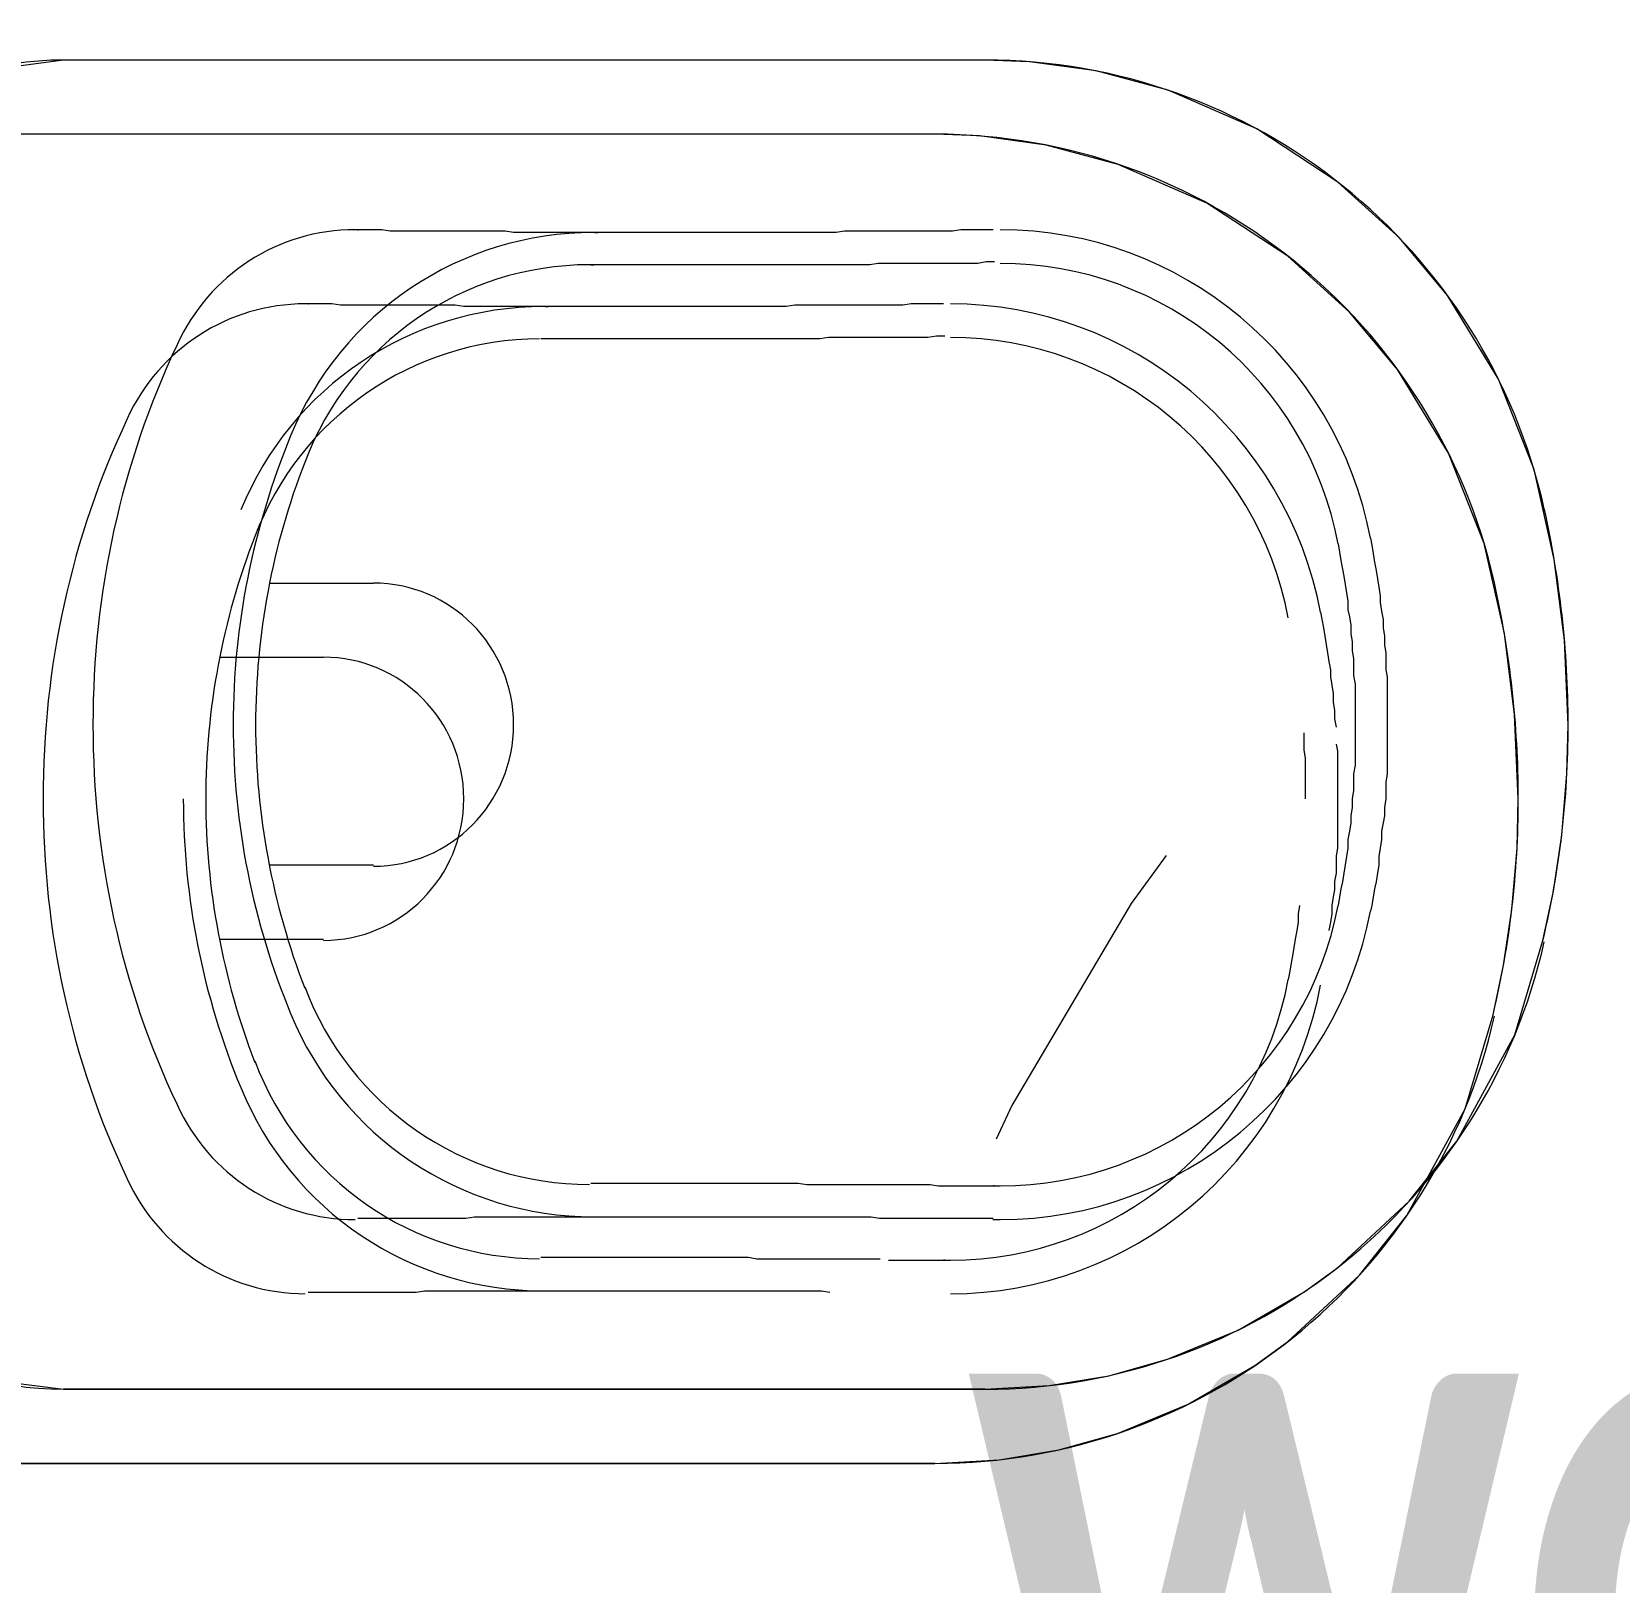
# Model space of a CAD drawing. Extents: x -14.2 to 52.3, y 3.7 to 90.9.
# Drawn here: x 29.1211 to 29.6004, y 20.1537 to 20.6218 of the extents above; entities that cross this region are included whole.
import ezdxf

# ---------------------------------------------------------------- set-up
doc = ezdxf.new("R2010")
doc.units = 0
doc.linetypes.add('limpo_PINI-PSG-PE-0102-LAZ-R00$0$IMPORT-IMPORT-DASHDOT', pattern=[1, 0.5, -0.25, 0, -0.25])
doc.layers.add('limpo_PINI-PSG-PE-0102-LAZ-R00$0$0-16', color=7, linetype='limpo_PINI-PSG-PE-0102-LAZ-R00$0$IMPORT-IMPORT-DASHDOT', lineweight=5, true_color=0x999999)
doc.layers.add('limpo_PINI-PSG-PE-0102-LAZ-R00$0$0-8', color=7, linetype='Continuous', lineweight=5, true_color=0x999999)
for name, color, linetype, lineweight in [('limpo_PINI-PSG-PE-0102-LAZ-R00$0$0-20', 7, 'Continuous', 5), ('limpo_PINI-PSG-PE-0102-LAZ-R00$0$A-AREA-IDEN', 2, 'Continuous', 5), ('limpo_PINI-PSG-PE-0102-LAZ-R00$0$LAYOUT_AMB_LAZ_dwg', 8, 'Continuous', 5)]:
    doc.layers.add(name, color=color, linetype=linetype, lineweight=lineweight)
doc.layers.add('limpo_PINI-PSG-PE-0102-LAZ-R00$0$XR_ARQT', color=7, linetype='Continuous')
doc.layers.add('XR_ARQT', color=7, linetype='Continuous')
doc.styles.add('limpo_PINI-PSG-PE-0102-LAZ-R00$0$Calibri_B', font='calibrib.ttf', dxfattribs={"width": 0.8, "height": 150})

# ---------------------------------------------------------------- blocks, each defined once
blk = doc.blocks.new('limpo_PINI-PSG-PE-0102-LAZ-R00$0$LAZ GERAL - PNE_dwg-25011385-009 - PRE - PAV_ LAZER - GERAL')
at = {"layer": 'limpo_PINI-PSG-PE-0102-LAZ-R00$0$0-16'}
blk.add_arc((8.45336, -4.88281), 0.75, 4.0418, 355.9582, dxfattribs=at)
at = {"layer": 'limpo_PINI-PSG-PE-0102-LAZ-R00$0$0-20', "flags": 128}
blk.add_lwpolyline([(7.47958, -4.61549), (7.50356, -4.61852), (7.78169, -4.61852), (7.80107, -4.61744), (7.81911, -4.61443), (7.83683, -4.60949), (7.85814, -4.60068), (7.87827, -4.589), (7.88814, -4.58183), (7.90983, -4.56173), (7.92419, -4.54366), (7.94172, -4.51148), (7.95017, -4.48306), (7.95332, -4.46811), (7.95585, -4.45126), (7.95741, -4.43275), (7.95779, -4.4179), (7.9567, -4.39239), (7.95358, -4.36801), (7.9475, -4.34083), (7.93673, -4.31352), (7.92136, -4.28824), (7.90685, -4.2709), (7.88826, -4.25403), (7.86381, -4.238), (7.83701, -4.2263), (7.81528, -4.22049), (7.79517, -4.21773), (7.78169, -4.2172), (7.50356, -4.2172), (7.47846, -4.22057)], dxfattribs=at)
at = {"layer": 'limpo_PINI-PSG-PE-0102-LAZ-R00$0$0-8'}
for points in [[(7.50356, -4.2172), (7.50356, -4.2172), (7.46292, -4.2172), (7.42693, -4.24303), (7.41381, -4.28113)], [(7.59161, -4.26843), (7.59161, -4.26843), (7.56833, -4.26843), (7.54758, -4.28197), (7.53785, -4.30314)], [(7.66358, -4.26927), (7.66358, -4.26927), (7.62336, -4.26927), (7.58738, -4.2934), (7.57214, -4.33066)], [(7.66231, -4.27901), (7.66231, -4.27901), (7.62421, -4.27901), (7.58992, -4.30272), (7.57637, -4.3387)], [(7.95779, -4.41786), (7.95779, -4.41786), (7.95779, -4.39543), (7.95525, -4.37384), (7.9506, -4.35267)], [(7.63945, -4.41786), (7.63945, -4.41786), (7.63945, -4.39416), (7.6204, -4.37511), (7.59711, -4.37511)], [(7.78634, -4.55714), (7.78634, -4.55714), (7.8363, -4.55714), (7.87905, -4.52158), (7.88837, -4.47247)], [(7.78634, -4.5673), (7.78634, -4.5673), (7.84095, -4.5673), (7.88794, -4.52793), (7.8981, -4.47417)], [(7.78169, -4.61852), (7.78169, -4.61852), (7.86254, -4.61852), (7.93282, -4.56222), (7.9506, -4.48348)]]:
    blk.add_open_spline(points, degree=3, knots=[0.3333333, 0.3333333, 0.3333333, 0.3333333, 0.3333333, 1, 1, 1, 1], dxfattribs=at)
for points in [[(7.78169, -4.2172), (7.78169, -4.2172), (7.50356, -4.2172), (7.50356, -4.2172)], [(7.9506, -4.35267), (7.93282, -4.27351), (7.86254, -4.2172), (7.78169, -4.2172)], [(7.59246, -4.26843), (7.59288, -4.26843), (7.59246, -4.26843), (7.59161, -4.26843)], [(7.59965, -4.26843), (7.59965, -4.26843), (7.59246, -4.26843), (7.59246, -4.26843)], [(7.60219, -4.26885), (7.60219, -4.26885), (7.59965, -4.26843), (7.59965, -4.26843)], [(7.63691, -4.26885), (7.63691, -4.26885), (7.60219, -4.26885), (7.60219, -4.26885)], [(7.63945, -4.26927), (7.63945, -4.26927), (7.63691, -4.26885), (7.63691, -4.26885)], [(7.73681, -4.26927), (7.73681, -4.26927), (7.63945, -4.26927), (7.63945, -4.26927)], [(7.664, -4.26927), (7.66527, -4.26927), (7.66527, -4.26927), (7.66358, -4.26927)], [(7.73935, -4.26885), (7.73935, -4.26885), (7.73681, -4.26927), (7.73681, -4.26927)], [(7.77195, -4.26885), (7.77195, -4.26885), (7.73935, -4.26885), (7.73935, -4.26885)], [(7.77449, -4.26843), (7.77449, -4.26843), (7.77195, -4.26885), (7.77195, -4.26885)], [(7.78423, -4.26843), (7.78423, -4.26843), (7.77449, -4.26843), (7.77449, -4.26843)], [(7.8981, -4.36156), (7.88794, -4.3078), (7.84095, -4.26843), (7.78634, -4.26843)], [(7.66273, -4.27901), (7.664, -4.27901), (7.664, -4.27901), (7.66231, -4.27901)], [(7.74697, -4.27901), (7.74697, -4.27901), (7.66273, -4.27901), (7.66273, -4.27901)], [(7.74951, -4.27859), (7.74951, -4.27859), (7.74697, -4.27901), (7.74697, -4.27901)], [(7.77957, -4.27859), (7.77957, -4.27859), (7.74951, -4.27859), (7.74951, -4.27859)], [(7.78211, -4.27816), (7.78211, -4.27816), (7.77957, -4.27859), (7.77957, -4.27859)], [(7.78465, -4.27816), (7.78465, -4.27816), (7.78211, -4.27816), (7.78211, -4.27816)], [(7.88837, -4.36325), (7.87905, -4.31415), (7.8363, -4.27859), (7.78634, -4.27859)], [(7.53785, -4.30314), (7.52091, -4.33912), (7.51245, -4.37807), (7.51245, -4.41786)], [(7.57214, -4.33066), (7.56071, -4.3586), (7.55478, -4.38781), (7.55478, -4.41786)], [(7.57637, -4.3387), (7.56663, -4.36368), (7.56155, -4.39077), (7.56155, -4.41786)], [(7.88837, -4.36325), (7.88837, -4.36325), (7.88879, -4.36579), (7.88879, -4.36579)], [(7.88879, -4.36579), (7.88879, -4.36579), (7.88921, -4.36833), (7.88921, -4.36833)], [(7.8981, -4.36156), (7.8981, -4.36156), (7.89853, -4.36368), (7.89853, -4.36368)], [(7.89853, -4.36368), (7.89853, -4.36368), (7.89895, -4.36622), (7.89895, -4.36622)], [(7.88921, -4.36833), (7.88921, -4.36833), (7.88964, -4.37087), (7.88964, -4.37087)], [(7.89895, -4.36622), (7.89895, -4.36622), (7.89937, -4.36876), (7.89937, -4.36876)], [(7.89937, -4.36876), (7.89937, -4.36876), (7.8998, -4.3713), (7.8998, -4.3713)], [(7.56579, -4.37511), (7.56579, -4.37511), (7.59711, -4.37511), (7.59711, -4.37511)], [(7.88964, -4.37087), (7.88964, -4.37087), (7.89006, -4.37299), (7.89006, -4.37299)], [(7.89006, -4.37299), (7.89006, -4.37299), (7.89048, -4.37553), (7.89048, -4.37553)], [(7.8998, -4.3713), (7.8998, -4.3713), (7.90022, -4.37384), (7.90022, -4.37384)], [(7.90022, -4.37384), (7.90022, -4.37384), (7.90064, -4.37638), (7.90064, -4.37638)], [(7.89048, -4.37553), (7.89048, -4.37553), (7.89091, -4.37807), (7.89091, -4.37807)], [(7.89091, -4.37807), (7.89091, -4.37807), (7.89133, -4.38061), (7.89133, -4.38061)], [(7.90064, -4.37638), (7.90064, -4.37638), (7.90107, -4.37892), (7.90107, -4.37892)], [(7.90107, -4.37892), (7.90107, -4.37892), (7.90107, -4.38103), (7.90107, -4.38103)], [(7.89133, -4.38061), (7.89133, -4.38061), (7.89133, -4.38315), (7.89133, -4.38315)], [(7.89133, -4.38315), (7.89133, -4.38315), (7.89175, -4.38527), (7.89175, -4.38527)], [(7.90107, -4.38103), (7.90107, -4.38103), (7.90149, -4.38357), (7.90149, -4.38357)], [(7.90149, -4.38357), (7.90149, -4.38357), (7.90191, -4.38611), (7.90191, -4.38611)], [(7.89175, -4.38527), (7.89175, -4.38527), (7.89218, -4.38781), (7.89218, -4.38781)], [(7.89218, -4.38781), (7.89218, -4.38781), (7.89218, -4.39035), (7.89218, -4.39035)], [(7.90191, -4.38611), (7.90191, -4.38611), (7.90191, -4.38865), (7.90191, -4.38865)], [(7.90191, -4.38865), (7.90191, -4.38865), (7.90234, -4.39119), (7.90234, -4.39119)], [(7.89218, -4.39035), (7.89218, -4.39035), (7.8926, -4.39289), (7.8926, -4.39289)], [(7.8926, -4.39289), (7.8926, -4.39289), (7.8926, -4.39543), (7.8926, -4.39543)], [(7.90234, -4.39119), (7.90234, -4.39119), (7.90234, -4.39373), (7.90234, -4.39373)], [(7.90234, -4.39373), (7.90234, -4.39373), (7.90276, -4.39627), (7.90276, -4.39627)], [(7.8926, -4.39543), (7.8926, -4.39543), (7.89302, -4.39797), (7.89302, -4.39797)], [(7.89302, -4.39797), (7.89302, -4.39797), (7.89302, -4.40305), (7.89302, -4.40305)], [(7.90276, -4.39627), (7.90276, -4.39627), (7.90276, -4.40135), (7.90276, -4.40135)], [(7.89302, -4.40305), (7.89302, -4.40305), (7.89345, -4.40559), (7.89345, -4.40559)], [(7.90276, -4.40135), (7.90276, -4.40135), (7.90318, -4.40347), (7.90318, -4.40347)], [(7.90318, -4.40347), (7.90318, -4.40347), (7.90318, -4.41786), (7.90318, -4.41786)], [(7.89345, -4.40559), (7.89345, -4.40559), (7.89345, -4.41786), (7.89345, -4.41786)], [(7.51245, -4.41786), (7.51245, -4.45766), (7.52091, -4.49703), (7.53785, -4.53259)], [(7.55478, -4.41786), (7.55478, -4.44792), (7.56071, -4.47755), (7.57214, -4.50507)], [(7.56155, -4.41786), (7.56155, -4.44496), (7.56663, -4.47205), (7.57637, -4.49745)], [(7.59711, -4.46062), (7.6204, -4.46062), (7.63945, -4.44157), (7.63945, -4.41786)], [(7.89345, -4.41786), (7.89345, -4.41786), (7.89345, -4.43014), (7.89345, -4.43014)], [(7.90318, -4.41786), (7.90318, -4.41786), (7.90318, -4.43268), (7.90318, -4.43268)], [(7.95017, -4.48306), (7.95525, -4.46189), (7.95779, -4.4403), (7.95779, -4.41786)], [(7.89345, -4.43014), (7.89345, -4.43014), (7.89302, -4.43268), (7.89302, -4.43268)], [(7.89302, -4.43268), (7.89302, -4.43268), (7.89302, -4.43776), (7.89302, -4.43776)], [(7.90318, -4.43268), (7.90318, -4.43268), (7.90276, -4.43522), (7.90276, -4.43522)], [(7.90276, -4.43522), (7.90276, -4.43522), (7.90276, -4.4403), (7.90276, -4.4403)], [(7.89302, -4.43776), (7.89302, -4.43776), (7.8926, -4.4403), (7.8926, -4.4403)], [(7.8926, -4.4403), (7.8926, -4.4403), (7.8926, -4.44284), (7.8926, -4.44284)], [(7.90276, -4.4403), (7.90276, -4.4403), (7.90234, -4.44284), (7.90234, -4.44284)], [(7.8926, -4.44284), (7.8926, -4.44284), (7.89218, -4.44538), (7.89218, -4.44538)], [(7.89218, -4.44538), (7.89218, -4.44538), (7.89218, -4.4475), (7.89218, -4.4475)], [(7.90234, -4.44538), (7.90234, -4.44538), (7.90191, -4.4475), (7.90191, -4.4475)], [(7.90234, -4.44284), (7.90234, -4.44284), (7.90234, -4.44538), (7.90234, -4.44538)], [(7.89175, -4.45004), (7.89175, -4.45004), (7.89133, -4.45258), (7.89133, -4.45258)], [(7.89218, -4.4475), (7.89218, -4.4475), (7.89175, -4.45004), (7.89175, -4.45004)], [(7.90191, -4.4475), (7.90191, -4.4475), (7.90149, -4.45004), (7.90149, -4.45004)], [(7.90149, -4.45004), (7.90149, -4.45004), (7.90149, -4.45258), (7.90149, -4.45258)], [(7.89133, -4.45512), (7.89133, -4.45512), (7.89091, -4.45766), (7.89091, -4.45766)], [(7.89133, -4.45258), (7.89133, -4.45258), (7.89133, -4.45512), (7.89133, -4.45512)], [(7.90107, -4.45512), (7.90107, -4.45512), (7.90064, -4.45766), (7.90064, -4.45766)], [(7.90149, -4.45258), (7.90149, -4.45258), (7.90107, -4.45512), (7.90107, -4.45512)], [(7.56579, -4.4602), (7.56579, -4.4602), (7.59711, -4.4602), (7.59711, -4.4602)], [(7.89048, -4.4602), (7.89048, -4.4602), (7.89006, -4.46274), (7.89006, -4.46274)], [(7.89091, -4.45766), (7.89091, -4.45766), (7.89048, -4.4602), (7.89048, -4.4602)], [(7.90064, -4.4602), (7.90064, -4.4602), (7.90022, -4.46274), (7.90022, -4.46274)], [(7.90064, -4.45766), (7.90064, -4.45766), (7.90064, -4.4602), (7.90064, -4.4602)], [(7.88964, -4.46528), (7.88964, -4.46528), (7.88921, -4.46739), (7.88921, -4.46739)], [(7.89006, -4.46274), (7.89006, -4.46274), (7.88964, -4.46528), (7.88964, -4.46528)], [(7.8998, -4.46528), (7.8998, -4.46528), (7.89937, -4.46739), (7.89937, -4.46739)], [(7.90022, -4.46274), (7.90022, -4.46274), (7.8998, -4.46528), (7.8998, -4.46528)], [(7.88879, -4.46993), (7.88879, -4.46993), (7.88837, -4.47247), (7.88837, -4.47247)], [(7.88921, -4.46739), (7.88921, -4.46739), (7.88879, -4.46993), (7.88879, -4.46993)], [(7.89895, -4.46993), (7.89895, -4.46993), (7.89853, -4.47247), (7.89853, -4.47247)], [(7.89937, -4.46739), (7.89937, -4.46739), (7.89895, -4.46993), (7.89895, -4.46993)], [(7.89853, -4.47247), (7.89853, -4.47247), (7.8981, -4.47417), (7.8981, -4.47417)], [(7.57637, -4.49703), (7.58992, -4.53301), (7.62421, -4.55672), (7.66231, -4.55672)], [(7.57214, -4.50507), (7.58738, -4.54232), (7.62336, -4.56645), (7.66358, -4.56645)], [(7.53785, -4.53259), (7.54758, -4.55375), (7.56833, -4.5673), (7.59161, -4.5673)], [(7.41381, -4.5546), (7.42693, -4.5927), (7.46292, -4.61852), (7.50356, -4.61852)], [(7.66273, -4.55629), (7.66273, -4.55629), (7.72538, -4.55629), (7.72538, -4.55629)], [(7.72538, -4.55629), (7.72538, -4.55629), (7.72792, -4.55672), (7.72792, -4.55672)], [(7.72792, -4.55672), (7.72792, -4.55672), (7.76518, -4.55672), (7.76518, -4.55672)], [(7.76518, -4.55672), (7.76518, -4.55672), (7.76772, -4.55714), (7.76772, -4.55714)], [(7.76772, -4.55714), (7.76772, -4.55714), (7.78465, -4.55714), (7.78465, -4.55714)], [(7.78465, -4.55714), (7.7838, -4.55714), (7.78465, -4.55714), (7.78634, -4.55714)], [(7.59246, -4.56688), (7.59246, -4.56688), (7.62505, -4.56688), (7.62505, -4.56688)], [(7.62505, -4.56688), (7.62505, -4.56688), (7.62759, -4.56645), (7.62759, -4.56645)], [(7.62759, -4.56645), (7.62759, -4.56645), (7.7474, -4.56645), (7.7474, -4.56645)], [(7.7474, -4.56645), (7.7474, -4.56645), (7.74994, -4.56688), (7.74994, -4.56688)], [(7.74994, -4.56688), (7.74994, -4.56688), (7.78423, -4.56688), (7.78423, -4.56688)], [(7.78423, -4.5673), (7.7838, -4.5673), (7.78423, -4.5673), (7.78634, -4.5673)], [(7.78169, -4.61852), (7.78169, -4.61852), (7.50356, -4.61852), (7.50356, -4.61852)], [(7.78126, -4.61852), (7.77872, -4.61852), (7.77872, -4.61852), (7.78169, -4.61852)]]:
    blk.add_open_spline(points, degree=3, dxfattribs=at)
blk = doc.blocks.new('limpo_PINI-PSG-PE-0102-LAZ-R00$0$LAYOUT_AMB_LAZ_dwg-2867451-5PPE_008_LAZER__P_A_0_09_')
at = {"color": 9, "lineweight": 5, "flags": 128}
blk.add_lwpolyline([(37648.6, 14410.06), (37926.73, 14410.06), (37946.12, 14411.14), (37964.16, 14414.15), (37981.88, 14419.09), (38003.19, 14427.9), (38023.31, 14439.58), (38033.19, 14446.74), (38054.88, 14466.85), (38069.24, 14484.92), (38086.77, 14517.1), (38095.22, 14545.52), (38098.37, 14560.47), (38100.9, 14577.32), (38102.46, 14595.83), (38102.84, 14610.68), (38101.74, 14636.19), (38098.63, 14660.57), (38092.55, 14687.75), (38081.78, 14715.06), (38066.41, 14740.34), (38051.9, 14757.68), (38033.31, 14774.54), (38008.85, 14790.58), (37982.06, 14802.27), (37960.33, 14808.08), (37940.22, 14810.85), (37926.73, 14811.38), (37648.6, 14811.38)], dxfattribs=at)
at = {"color": 9, "lineweight": 5}
for points in [[(37926.73, 14811.38), (37926.73, 14811.38), (37648.6, 14811.38), (37648.6, 14811.38)], [(38095.64, 14675.91), (38077.86, 14755.07), (38007.59, 14811.38), (37926.73, 14811.38)], [(37737.5, 14760.15), (37737.93, 14760.15), (37737.5, 14760.15), (37736.66, 14760.15)], [(37744.7, 14760.15), (37744.7, 14760.15), (37737.5, 14760.15), (37737.5, 14760.15)], [(37747.24, 14759.73), (37747.24, 14759.73), (37744.7, 14760.15), (37744.7, 14760.15)], [(37781.95, 14759.73), (37781.95, 14759.73), (37747.24, 14759.73), (37747.24, 14759.73)], [(37784.49, 14759.31), (37784.49, 14759.31), (37781.95, 14759.73), (37781.95, 14759.73)], [(37881.86, 14759.31), (37881.86, 14759.31), (37784.49, 14759.31), (37784.49, 14759.31)], [(37809.05, 14759.31), (37810.32, 14759.31), (37810.32, 14759.31), (37808.62, 14759.31)], [(37884.4, 14759.73), (37884.4, 14759.73), (37881.86, 14759.31), (37881.86, 14759.31)], [(37917, 14759.73), (37917, 14759.73), (37884.4, 14759.73), (37884.4, 14759.73)], [(37919.54, 14760.15), (37919.54, 14760.15), (37917, 14759.73), (37917, 14759.73)], [(37929.27, 14760.15), (37929.27, 14760.15), (37919.54, 14760.15), (37919.54, 14760.15)], [(38043.15, 14667.02), (38032.99, 14720.78), (37986, 14760.15), (37931.39, 14760.15)], [(37892.02, 14749.57), (37892.02, 14749.57), (37807.78, 14749.57), (37807.78, 14749.57)], [(37894.56, 14749.99), (37894.56, 14749.99), (37892.02, 14749.57), (37892.02, 14749.57)], [(37924.62, 14749.99), (37924.62, 14749.99), (37894.56, 14749.99), (37894.56, 14749.99)], [(37927.16, 14750.42), (37927.16, 14750.42), (37924.62, 14749.99), (37924.62, 14749.99)], [(37929.7, 14750.42), (37929.7, 14750.42), (37927.16, 14750.42), (37927.16, 14750.42)], [(38033.41, 14665.33), (38024.1, 14714.43), (37981.34, 14749.99), (37931.39, 14749.99)], [(37682.89, 14725.44), (37665.96, 14689.46), (37657.49, 14650.51), (37657.49, 14610.72)], [(37721.42, 14689.88), (37711.68, 14664.9), (37706.6, 14637.81), (37706.6, 14610.72)], [(38043.15, 14667.02), (38043.15, 14667.02), (38043.57, 14664.9), (38043.57, 14664.9)], [(38043.57, 14664.9), (38043.57, 14664.9), (38044, 14662.36), (38044, 14662.36)], [(38044, 14662.36), (38044, 14662.36), (38044.42, 14659.82), (38044.42, 14659.82)], [(38044.42, 14659.82), (38044.42, 14659.82), (38044.84, 14657.28), (38044.84, 14657.28)], [(38044.84, 14657.28), (38044.84, 14657.28), (38045.27, 14654.74), (38045.27, 14654.74)], [(37710.83, 14653.47), (37710.83, 14653.47), (37742.16, 14653.47), (37742.16, 14653.47)], [(38045.27, 14654.74), (38045.27, 14654.74), (38045.69, 14652.2), (38045.69, 14652.2)], [(38045.69, 14652.2), (38045.69, 14652.2), (38046.11, 14649.66), (38046.11, 14649.66)], [(38046.11, 14649.66), (38046.11, 14649.66), (38046.11, 14647.55), (38046.11, 14647.55)], [(38046.11, 14647.55), (38046.11, 14647.55), (38046.54, 14645.01), (38046.54, 14645.01)], [(38046.54, 14645.01), (38046.54, 14645.01), (38046.96, 14642.47), (38046.96, 14642.47)], [(38046.96, 14642.47), (38046.96, 14642.47), (38046.96, 14639.93), (38046.96, 14639.93)], [(38046.96, 14639.93), (38046.96, 14639.93), (38047.38, 14637.39), (38047.38, 14637.39)], [(38047.38, 14637.39), (38047.38, 14637.39), (38047.38, 14634.85), (38047.38, 14634.85)], [(38047.38, 14634.85), (38047.38, 14634.85), (38047.81, 14632.31), (38047.81, 14632.31)], [(38038.07, 14630.61), (38038.07, 14630.61), (38038.07, 14625.53), (38038.07, 14625.53)], [(38047.81, 14627.23), (38047.81, 14627.23), (38048.23, 14625.11), (38048.23, 14625.11)], [(38038.07, 14625.53), (38038.07, 14625.53), (38038.49, 14622.99), (38038.49, 14622.99)], [(38038.49, 14622.99), (38038.49, 14622.99), (38038.49, 14610.72), (38038.49, 14610.72)], [(38048.23, 14625.11), (38048.23, 14625.11), (38048.23, 14610.72), (38048.23, 14610.72)], [(37657.49, 14610.72), (37657.49, 14570.92), (37665.96, 14531.55), (37682.89, 14495.99)], [(37699.83, 14610.72), (37699.83, 14580.66), (37705.75, 14551.03), (37717.18, 14523.51)], [(37706.6, 14610.72), (37706.6, 14583.62), (37711.68, 14556.53), (37721.42, 14531.13)], [(37742.16, 14567.96), (37765.44, 14567.96), (37784.49, 14587.01), (37784.49, 14610.72)], [(38048.23, 14610.72), (38048.23, 14610.72), (38048.23, 14595.9), (38048.23, 14595.9)], [(38095.22, 14545.52), (38100.3, 14566.69), (38102.84, 14588.28), (38102.84, 14610.72)], [(38048.23, 14595.9), (38048.23, 14595.9), (38047.81, 14593.36), (38047.81, 14593.36)], [(38047.81, 14593.36), (38047.81, 14593.36), (38047.81, 14588.28), (38047.81, 14588.28)], [(38047.81, 14588.28), (38047.81, 14588.28), (38047.38, 14585.74), (38047.38, 14585.74)], [(38047.38, 14585.74), (38047.38, 14585.74), (38047.38, 14583.2), (38047.38, 14583.2)], [(38036.8, 14578.54), (38036.8, 14578.54), (38036.38, 14576), (38036.38, 14576)], [(38046.96, 14581.08), (38046.96, 14581.08), (38046.54, 14578.54), (38046.54, 14578.54)], [(38046.54, 14578.54), (38046.54, 14578.54), (38046.54, 14576), (38046.54, 14576)], [(38047.38, 14583.2), (38047.38, 14583.2), (38046.96, 14581.08), (38046.96, 14581.08)], [(38036.38, 14576), (38036.38, 14576), (38036.38, 14573.46), (38036.38, 14573.46)], [(38046.54, 14576), (38046.54, 14576), (38046.11, 14573.46), (38046.11, 14573.46)], [(38035.95, 14570.92), (38035.95, 14570.92), (38035.53, 14568.38), (38035.53, 14568.38)], [(38036.38, 14573.46), (38036.38, 14573.46), (38035.95, 14570.92), (38035.95, 14570.92)], [(38046.11, 14573.46), (38046.11, 14573.46), (38045.69, 14570.92), (38045.69, 14570.92)], [(37710.83, 14568.38), (37710.83, 14568.38), (37742.16, 14568.38), (37742.16, 14568.38)], [(38035.11, 14565.84), (38035.11, 14565.84), (38034.68, 14563.3), (38034.68, 14563.3)], [(38035.53, 14568.38), (38035.53, 14568.38), (38035.11, 14565.84), (38035.11, 14565.84)], [(38034.26, 14561.19), (38034.26, 14561.19), (38033.84, 14558.65), (38033.84, 14558.65)], [(38034.68, 14563.3), (38034.68, 14563.3), (38034.26, 14561.19), (38034.26, 14561.19)], [(38033.84, 14558.65), (38033.84, 14558.65), (38033.41, 14556.11), (38033.41, 14556.11)], [(37721.42, 14531.55), (37734.96, 14495.57), (37769.25, 14471.86), (37807.35, 14471.86)], [(37717.18, 14523.51), (37732.42, 14486.26), (37768.41, 14462.13), (37808.62, 14462.13)], [(37682.89, 14495.99), (37692.63, 14474.83), (37713.37, 14461.28), (37736.66, 14461.28)], [(37807.78, 14472.29), (37807.78, 14472.29), (37870.43, 14472.29), (37870.43, 14472.29)], [(37870.43, 14472.29), (37870.43, 14472.29), (37872.97, 14471.86), (37872.97, 14471.86)], [(37872.97, 14471.86), (37872.97, 14471.86), (37910.22, 14471.86), (37910.22, 14471.86)], [(37912.76, 14471.44), (37912.76, 14471.44), (37929.7, 14471.44), (37929.7, 14471.44)], [(37929.7, 14471.44), (37928.85, 14471.44), (37929.7, 14471.44), (37931.39, 14471.44)], [(37737.5, 14461.7), (37737.5, 14461.7), (37770.1, 14461.7), (37770.1, 14461.7)], [(37770.1, 14461.7), (37770.1, 14461.7), (37772.64, 14462.13), (37772.64, 14462.13)], [(37772.64, 14462.13), (37772.64, 14462.13), (37892.44, 14462.13), (37892.44, 14462.13)], [(37892.44, 14462.13), (37892.44, 14462.13), (37894.98, 14461.7), (37894.98, 14461.7)], [(37926.73, 14410.06), (37926.73, 14410.06), (37648.6, 14410.06), (37648.6, 14410.06)], [(37926.31, 14410.06), (37923.77, 14410.06), (37923.77, 14410.06), (37926.73, 14410.06)]]:
    blk.add_open_spline(points, degree=3, dxfattribs=at)
for points in [[(37736.66, 14760.15), (37736.66, 14760.15), (37713.37, 14760.15), (37692.63, 14746.61), (37682.89, 14725.44)], [(37808.62, 14759.31), (37808.62, 14759.31), (37768.41, 14759.31), (37732.42, 14735.18), (37717.18, 14697.92)], [(37807.35, 14749.57), (37807.35, 14749.57), (37769.25, 14749.57), (37734.96, 14725.86), (37721.42, 14689.88)], [(38102.84, 14610.72), (38102.84, 14610.72), (38102.84, 14633.15), (38100.3, 14654.74), (38095.64, 14675.91)], [(37784.49, 14610.72), (37784.49, 14610.72), (37784.49, 14634.42), (37765.44, 14653.47), (37742.16, 14653.47)], [(37931.39, 14471.44), (37931.39, 14471.44), (37981.34, 14471.44), (38024.1, 14507), (38033.41, 14556.11)], [(37931.39, 14461.28), (37931.39, 14461.28), (37986, 14461.28), (38032.99, 14500.65), (38043.15, 14554.41)], [(37926.73, 14410.06), (37926.73, 14410.06), (38007.59, 14410.06), (38077.86, 14466.36), (38095.64, 14545.1)]]:
    blk.add_open_spline(points, degree=3, knots=[0.3333333, 0.3333333, 0.3333333, 0.3333333, 0.3333333, 1, 1, 1, 1], dxfattribs=at)
blk = doc.blocks.new('limpo_PINI-PSG-PE-0102-LAZ-R00$0$A$C745163c0')
at = {"layer": 'limpo_PINI-PSG-PE-0102-LAZ-R00$0$LAYOUT_AMB_LAZ_dwg', "color": 9}
blk.add_blockref('limpo_PINI-PSG-PE-0102-LAZ-R00$0$LAYOUT_AMB_LAZ_dwg-2867451-5PPE_008_LAZER__P_A_0_09_', (-22615.15, -15829.56), dxfattribs=at)
at = {"layer": 'limpo_PINI-PSG-PE-0102-LAZ-R00$0$A-AREA-IDEN', "insert": (15320.98, -1392.38), "char_height": 150, "width": 1082.2781, "attachment_point": 1, "style": 'limpo_PINI-PSG-PE-0102-LAZ-R00$0$Calibri_B'}
blk.add_mtext('WC. MASC.', dxfattribs=at)
blk = doc.blocks.new('limpo_PINI-PSG-PE-0102-LAZ-R00')
at = {"layer": 'limpo_PINI-PSG-PE-0102-LAZ-R00$0$XR_ARQT', "xscale": 0.001000000000038553, "yscale": 0.001000000000038553, "zscale": 0.001000000000038553}
blk.add_blockref('limpo_PINI-PSG-PE-0102-LAZ-R00$0$A$C745163c0', (14.12396, 21.59203), dxfattribs=at)
at = {"layer": 'limpo_PINI-PSG-PE-0102-LAZ-R00$0$XR_ARQT'}
blk.add_blockref('limpo_PINI-PSG-PE-0102-LAZ-R00$0$LAZ GERAL - PNE_dwg-25011385-009 - PRE - PAV_ LAZER - GERAL', (21.66891, 24.81343), dxfattribs=at)

msp = doc.modelspace()

# ---------------------------------------------------------------- block references
at = {"layer": 'XR_ARQT'}
msp.add_blockref('limpo_PINI-PSG-PE-0102-LAZ-R00', (-0.04177, 0.01702), dxfattribs=at)

doc.saveas('drawing.dxf')
